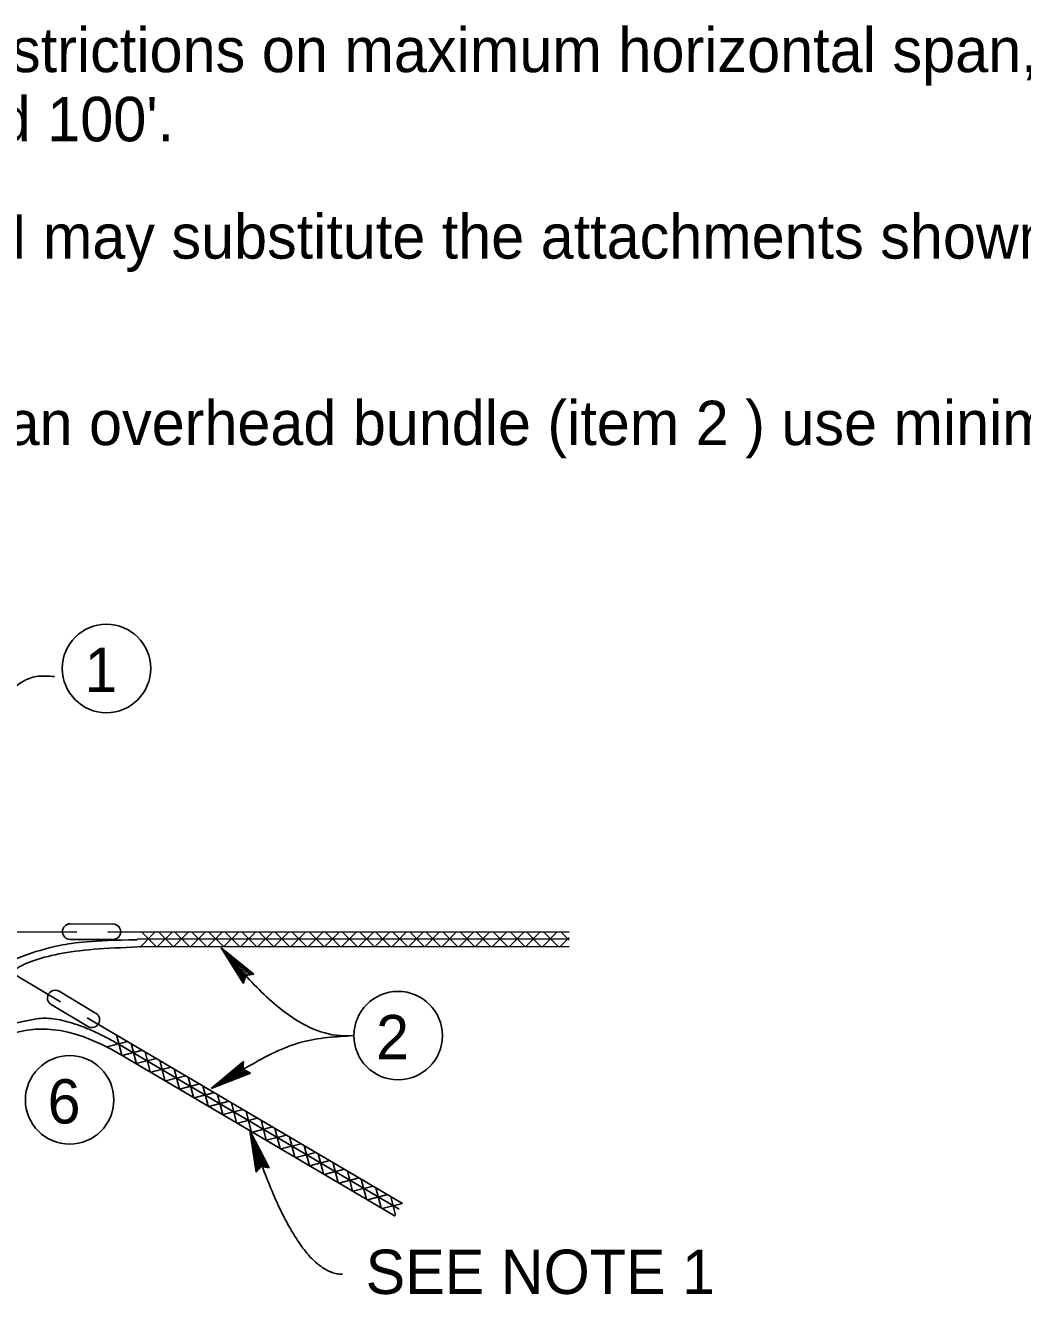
# Model space of a CAD drawing. Extents: x -893 to 867, y -474 to 712.
# Drawn here: x 331.6 to 489.5, y 85.5 to 286.4 of the extents above; entities that cross this region are included whole.
import ezdxf

# ---------------------------------------------------------------- set-up
doc = ezdxf.new("R2010")
doc.units = 0
for name, color, linetype in [('212 Leaders and Dim Lines', 7, 'Continuous'), ('214 Text and Titles', 7, 'Continuous'), ('226 Not Assigned', 7, 'Continuous'), ('227 Not Assigned', 7, 'Continuous')]:
    doc.layers.add(name, color=color, linetype=linetype)

msp = doc.modelspace()

# ---------------------------------------------------------------- linework, layer by layer
at = {"layer": '212 Leaders and Dim Lines'}
for p, q in [((366.51, 135.97), (362.58, 140.36)), ((366.14, 134.74), (362.58, 140.36)), ((362.58, 140.36), (367.77, 136.2)), ((367.14, 136.08), (362.58, 140.36)), ((362.58, 140.36), (366.32, 135.35)), ((366.23, 135.04), (362.58, 140.36)), ((362.58, 140.36), (366.41, 135.66)), ((366.82, 136.03), (362.58, 140.36)), ((362.58, 140.36), (367.46, 136.14)), ((366.32, 135.35), (366.14, 134.74)), ((366.32, 135.35), (366.51, 135.97)), ((366.51, 135.97), (367.14, 136.08)), ((367.14, 136.08), (367.77, 136.2)), ((361.04, 118.12), (366.12, 122.41)), ((361.04, 118.12), (366.12, 122.09)), ((366.11, 121.77), (361.04, 118.12)), ((366.11, 121.45), (361.04, 118.12)), ((366.1, 121.13), (361.04, 118.12)), ((361.04, 118.12), (366.39, 120.98)), ((361.04, 118.12), (366.67, 120.83)), ((366.96, 120.68), (361.04, 118.12)), ((367.24, 120.53), (361.04, 118.12)), ((366.1, 121.13), (366.11, 121.77)), ((366.67, 120.83), (366.1, 121.13)), ((366.11, 121.77), (366.12, 122.41)), ((366.67, 120.83), (367.24, 120.53)), ((368.95, 105.84), (367.15, 111.44)), ((370.2, 105.53), (367.15, 111.44)), ((367.15, 111.44), (368.12, 104.86)), ((368.54, 105.35), (367.15, 111.44)), ((367.15, 111.44), (369.58, 105.68)), ((369.89, 105.61), (367.15, 111.44)), ((367.15, 111.44), (369.27, 105.76)), ((368.75, 105.59), (367.15, 111.44)), ((367.15, 111.44), (368.33, 105.1)), ((368.54, 105.35), (368.12, 104.86)), ((368.95, 105.84), (368.54, 105.35)), ((369.58, 105.68), (368.95, 105.84)), ((369.58, 105.68), (370.2, 105.53))]:
    msp.add_line(p, q, dxfattribs=at)
for points in [[(321.47, 172.25), (326.36, 177.82), (333.3, 183.3), (336.22, 183.3)], [(362.58, 140.36), (365.99, 136.54), (372.32, 130.46), (381.42, 126.48), (383.61, 126.48)], [(383.61, 126.48), (375.25, 125.42), (367.05, 121.69), (361.04, 118.12)]]:
    msp.add_spline(points, degree=3, dxfattribs=at)
msp.add_open_spline([(367.15, 111.44), (374.47, 88.72), (381.79, 88.72)], degree=2, dxfattribs=at)
at = {"layer": '214 Text and Titles'}
for centre in [(344.45, 184.59), (390.61, 126.48), (338.62, 116.31)]:
    msp.add_circle(centre, 7, dxfattribs=at)
at = {"layer": '226 Not Assigned'}
for p, q in [((319.06, 142.9), (339.74, 142.85)), ((345.43, 144.14), (338.71, 144.17)), ((344.69, 142.84), (417.66, 142.89)), ((319.39, 142.4), (337.17, 131.85)), ((345.55, 141.67), (338.71, 141.71)), ((349.31, 141.75), (417.66, 141.81)), ((349.34, 140.51), (417.66, 140.56)), ((342.73, 130.06), (336.96, 133.5)), ((341.58, 127.88), (335.7, 131.39)), ((341.42, 129.32), (391.32, 99.92)), ((347.1, 124.71), (390.76, 98.99)), ((346.95, 123.35), (390.13, 97.91))]:
    msp.add_line(p, q, dxfattribs=at)
for centre, start, end in [((338.71, 142.94), 89.8329, 269.8329), ((345.47, 142.92), 269.8329, 89.8329), ((336.33, 132.45), 59.2835, 239.2835), ((342.14, 128.99), 239.2835, 59.2835)]:
    msp.add_arc(centre, 1.23, start, end, dxfattribs=at)
at = {"layer": '227 Not Assigned'}
for p, q in [((352.13, 142.84), (349.72, 140.43)), ((352.37, 140.51), (350.04, 142.84)), ((354.83, 142.85), (352.49, 140.51)), ((355.07, 140.51), (352.73, 142.85)), ((357.39, 142.85), (355.05, 140.51)), ((357.62, 140.51), (355.29, 142.85)), ((360.08, 142.85), (357.74, 140.51)), ((360.31, 140.51), (357.98, 142.85)), ((362.77, 142.85), (360.43, 140.51)), ((363, 140.52), (360.66, 142.85)), ((365.33, 142.85), (362.99, 140.52)), ((365.55, 140.52), (363.22, 142.85)), ((368.02, 142.86), (365.68, 140.52)), ((368.24, 140.52), (365.91, 142.86)), ((370.72, 142.86), (368.38, 140.52)), ((370.94, 140.52), (368.6, 142.86)), ((373.28, 142.86), (370.94, 140.52)), ((373.49, 140.52), (371.15, 142.86)), ((375.97, 142.86), (373.63, 140.52)), ((376.18, 140.53), (373.85, 142.86)), ((378.72, 142.87), (376.38, 140.53)), ((378.93, 140.53), (376.59, 142.86)), ((381.28, 142.87), (378.94, 140.53)), ((381.48, 140.53), (379.14, 142.87)), ((383.97, 142.87), (381.63, 140.53)), ((384.17, 140.53), (381.83, 142.87)), ((386.69, 142.87), (384.35, 140.53)), ((386.88, 140.53), (384.55, 142.87)), ((389.24, 142.87), (386.91, 140.53)), ((389.43, 140.54), (387.1, 142.87)), ((391.94, 142.88), (389.6, 140.54)), ((392.13, 140.54), (389.79, 142.87)), ((394.61, 142.88), (392.27, 140.54)), ((394.79, 140.54), (392.46, 142.88)), ((397.17, 142.88), (394.83, 140.54)), ((397.35, 140.54), (395.01, 142.88)), ((399.87, 142.88), (397.53, 140.54)), ((400.04, 140.54), (397.7, 142.88)), ((402.59, 142.88), (400.25, 140.54)), ((402.76, 140.55), (400.42, 142.88)), ((405.15, 142.89), (402.81, 140.55)), ((405.31, 140.55), (402.98, 142.88)), ((407.84, 142.89), (405.5, 140.55)), ((408, 140.55), (405.67, 142.89)), ((410.54, 142.89), (408.2, 140.55)), ((410.7, 140.55), (408.36, 142.89)), ((413.1, 142.89), (410.76, 140.55)), ((413.25, 140.55), (410.91, 142.89)), ((415.79, 142.89), (413.45, 140.55)), ((415.94, 140.56), (413.6, 142.89)), ((417.66, 141.6), (416.37, 142.89)), ((417.66, 142), (416.22, 140.55)), ((346.86, 123.41), (346.04, 126.6)), ((347.84, 125.54), (344.53, 124.69)), ((349.18, 122.04), (348.36, 125.24)), ((350.16, 124.17), (346.96, 123.35)), ((352.36, 122.87), (349.16, 122.05)), ((351.38, 120.74), (350.56, 123.94)), ((353.7, 119.38), (352.88, 122.57)), ((354.69, 121.51), (351.48, 120.68)), ((356.01, 118.01), (355.19, 121.21)), ((357, 120.14), (353.8, 119.32)), ((359.21, 118.84), (356, 118.02)), ((358.21, 116.72), (357.39, 119.91)), ((360.53, 115.35), (359.71, 118.55)), ((361.53, 117.47), (358.33, 116.65)), ((362.85, 113.98), (362.03, 117.18)), ((363.85, 116.11), (360.65, 115.28)), ((366.06, 114.81), (362.85, 113.98)), ((365.05, 112.69), (364.23, 115.89)), ((367.37, 111.32), (366.55, 114.52)), ((368.38, 113.44), (365.18, 112.61)), ((369.74, 109.93), (368.91, 113.13)), ((370.75, 112.04), (367.54, 111.22)), ((372.95, 110.75), (369.75, 109.92)), ((371.93, 108.63), (371.11, 111.83)), ((375.27, 109.38), (372.07, 108.55)), ((374.25, 107.27), (373.43, 110.46)), ((376.59, 105.89), (375.76, 109.09)), ((377.61, 108), (374.41, 107.17)), ((379.81, 106.7), (376.61, 105.88)), ((378.79, 104.59), (377.96, 107.79)), ((382.14, 105.33), (378.93, 104.51)), ((381.11, 103.23), (380.28, 106.43)), ((383.41, 101.87), (382.58, 105.07)), ((384.44, 103.98), (381.24, 103.15)), ((386.64, 102.68), (383.44, 101.85)), ((385.61, 100.58), (384.78, 103.77)), ((388.96, 101.31), (385.76, 100.49)), ((387.92, 99.21), (387.1, 102.41)), ((390.21, 98.05), (389.44, 101.03)), ((391.31, 99.93), (388.11, 99.1))]:
    msp.add_line(p, q, dxfattribs=at)
for points, degree in [([(349.34, 140.51), (327.88, 139.99), (327.88, 126.78), (322.48, 123.88), (314.68, 130.98), (314.38, 140.89)], 2), ([(349.31, 141.65), (342.1, 141.53), (336.65, 140.9), (330.94, 139.04), (329.43, 138.27), (327.78, 136.72), (327.34, 136.13), (326.88, 135.15), (326.77, 134.81), (326.66, 134.28), (326.63, 134.1), (326.59, 133.75), (326.58, 133.52), (326.58, 131.27), (326.35, 129.62), (325.78, 127.91), (325.55, 127.47), (325.08, 126.82), (324.86, 126.63), (323.97, 126.15), (323.41, 126.1), (322.15, 126.5), (321.68, 126.72), (320.89, 127.23), (320.62, 127.42), (320.05, 127.86), (319.72, 128.14), (318.37, 129.38), (317.45, 130.88), (316.1, 135.11), (315.68, 137.81), (315.45, 140.9)], 3), ([(347.1, 124.71), (338, 130.04), (328.03, 128.14), (322.63, 125.24), (315.8, 132.34), (315.66, 140.89)], 2), ([(346.95, 123.35), (337.84, 128.68), (327.88, 126.78), (322.48, 123.88), (315.97, 129.8), (315.07, 135.02)], 3)]:
    msp.add_open_spline(points, degree=degree, dxfattribs=at)

# ---------------------------------------------------------------- texts
at = {"layer": '214 Text and Titles'}
for s, height, p in [('In addition to other restrictions on maximum horizontal span, this horizontal ', 7.0313, (240.47, 278.96)), ("span must not exceed 100'.", 7.0313, (240.47, 268.02)), ('Cases 1N, 3N and 4N may substitute the attachments shown in Case 5N if the photovoltaic', 7.02, (240.47, 249.45)), ("For Case 1N without an overhead bundle (item 2 ) use minimum pole class H-1 with E=11'.", 7.02, (240.47, 219.94)), ('1', 7, (340.97, 180.86)), ('2', 7, (387.13, 122.75)), ('6', 7, (335.14, 112.58)), ('SEE NOTE 1', 7.02, (385.47, 85.59))]:
    msp.add_text(s, height=height, dxfattribs=at).set_placement(p)

doc.saveas('drawing.dxf')
